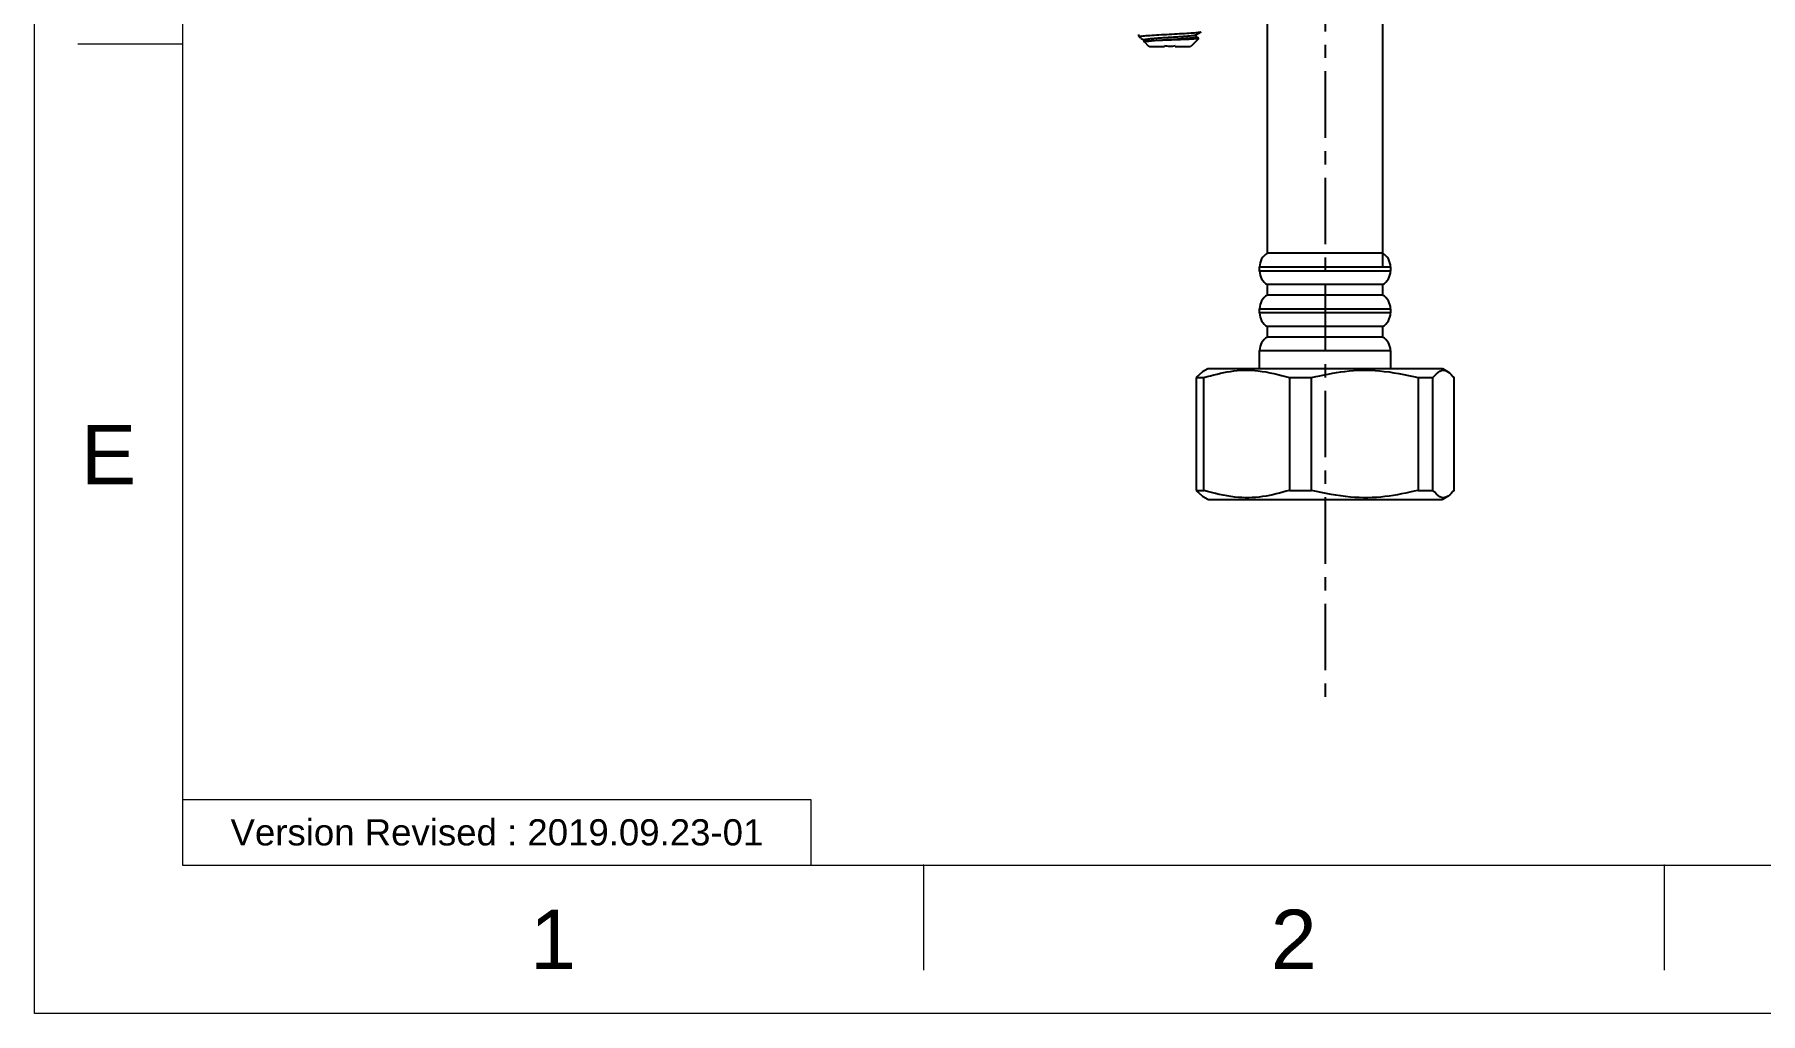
# Model space of a CAD drawing. Header units: millimetres. Extents: x 1991 to 2585, y -1131 to -711.
# Drawn here: x 1990.6 to 2155.4, y -1131.4 to -1038 of the extents above; entities that cross this region are included whole.
import ezdxf

# ---------------------------------------------------------------- set-up
doc = ezdxf.new("R2010")
doc.units = ezdxf.units.MM
doc.header["$LTSCALE"] = 0.1
doc.linetypes.add('CENTERX2', pattern=[101.6, 63.5, -12.7, 12.7, -12.7])
doc.layers.get('0').update_dxf_attribs({"lineweight": 13})
doc.layers.add('CENTER', color=1, linetype='CENTERX2')
doc.layers.add('TEXT', color=2, linetype='Continuous')
doc.layers.add('DIM', color=3, linetype='Continuous', lineweight=9)
doc.layers.add('FORM', color=7, linetype='Continuous', lineweight=13)
doc.styles.get("Standard").update_dxf_attribs({"font": 'arial.ttf'})

msp = doc.modelspace()

# ---------------------------------------------------------------- linework, layer by layer
for p, q in [((2004.744, -725.536), (2004.744, -1117.253)), ((2004.744, -1038.909), (1994.744, -1038.909)), ((2004.744, -1117.253), (2570.4, -1117.253)), ((2075.451, -1117.253), (2075.451, -1127.253)), ((2146.158, -1117.253), (2146.158, -1127.253))]:
    msp.add_line(p, q)
at = {"color": 7, "linetype": 'Continuous', "lineweight": 25}
for p, q in [((2108.291, -1058.852), (2108.291, -1004.903)), ((2119.291, -1004.903), (2119.291, -1060.151)), ((2101.456, -1038.017), (2101.972, -1037.718)), ((2095.981, -1037.996), (2095.981, -1038.134)), ((2095.981, -1038.134), (2096.174, -1038.327)), ((2095.981, -1038.134), (2096.294, -1038.134)), ((2096.231, -1038.36), (2096.482, -1038.506)), ((2096.481, -1038.634), (2096.975, -1039.128)), ((2096.482, -1038.495), (2096.482, -1038.709)), ((2097.044, -1039.134), (2098.474, -1039.134)), ((2099.474, -1039.134), (2100.917, -1039.134)), ((2101.751, -1038.364), (2100.975, -1039.14)), ((2101.479, -1038.208), (2101.479, -1038.004)), ((2101.726, -1038.342), (2101.479, -1038.198)), ((2101.72, -1038.353), (2101.751, -1038.364)), ((2119.291, -1058.852), (2108.291, -1058.852)), ((2107.541, -1060.553), (2107.541, -1060.151)), ((2120.041, -1060.151), (2120.041, -1060.553)), ((2108.291, -1062.852), (2108.291, -1061.852)), ((2119.291, -1061.852), (2108.291, -1061.852)), ((2119.291, -1061.852), (2119.291, -1062.852)), ((2107.541, -1064.553), (2107.541, -1064.151)), ((2107.541, -1064.553), (2107.541, -1064.151)), ((2119.291, -1062.852), (2108.291, -1062.852)), ((2120.041, -1064.151), (2120.041, -1064.553)), ((2120.041, -1064.151), (2120.041, -1064.553)), ((2108.291, -1066.852), (2108.291, -1065.852)), ((2119.291, -1065.852), (2108.291, -1065.852)), ((2108.291, -1066.852), (2108.291, -1065.852)), ((2119.291, -1065.852), (2108.291, -1065.852)), ((2119.291, -1065.852), (2119.291, -1066.852)), ((2119.291, -1065.852), (2119.291, -1066.852)), ((2119.291, -1066.852), (2108.291, -1066.852)), ((2119.291, -1066.852), (2108.291, -1066.852)), ((2107.541, -1069.852), (2107.541, -1068.151)), ((2107.541, -1069.852), (2107.541, -1068.151)), ((2120.041, -1068.151), (2120.041, -1069.852)), ((2120.041, -1068.151), (2120.041, -1069.852)), ((2102.092, -1070.162), (2101.493, -1070.718)), ((2102.092, -1070.162), (2101.493, -1070.718)), ((2101.493, -1070.718), (2102.211, -1070.718)), ((2101.493, -1070.718), (2101.493, -1081.486)), ((2101.493, -1070.718), (2102.211, -1070.718)), ((2101.493, -1070.718), (2101.493, -1081.486)), ((2102.089, -1070.142), (2102.591, -1069.852)), ((2102.089, -1070.142), (2102.591, -1069.852)), ((2102.211, -1081.486), (2102.211, -1070.718)), ((2102.211, -1081.486), (2102.211, -1070.718)), ((2102.591, -1069.852), (2111.721, -1069.852)), ((2102.591, -1069.852), (2111.721, -1069.852)), ((2110.387, -1070.718), (2112.516, -1070.718)), ((2110.387, -1070.718), (2110.387, -1081.486)), ((2110.387, -1070.718), (2112.516, -1070.718)), ((2110.387, -1070.718), (2110.387, -1081.486)), ((2111.721, -1069.852), (2124.991, -1069.852)), ((2111.721, -1069.852), (2124.991, -1069.852)), ((2112.516, -1081.486), (2112.516, -1070.718)), ((2112.516, -1081.486), (2112.516, -1070.718)), ((2122.685, -1070.718), (2124.097, -1070.718)), ((2122.685, -1070.718), (2122.685, -1081.486)), ((2124.097, -1081.486), (2124.097, -1070.718)), ((2124.991, -1069.852), (2125.493, -1070.142)), ((2126.089, -1070.718), (2126.089, -1081.486)), ((2101.493, -1081.486), (2102.211, -1081.486)), ((2101.493, -1081.486), (2102.092, -1082.043)), ((2101.493, -1081.486), (2102.211, -1081.486)), ((2101.493, -1081.486), (2102.092, -1082.043)), ((2102.591, -1082.352), (2102.089, -1082.063)), ((2102.591, -1082.352), (2102.089, -1082.063)), ((2102.591, -1082.352), (2111.721, -1082.352)), ((2102.591, -1082.352), (2111.721, -1082.352)), ((2110.387, -1081.486), (2112.516, -1081.486)), ((2110.387, -1081.486), (2112.516, -1081.486)), ((2111.721, -1082.352), (2124.991, -1082.352)), ((2111.721, -1082.352), (2124.991, -1082.352)), ((2122.685, -1081.486), (2124.097, -1081.486)), ((2125.493, -1082.063), (2124.991, -1082.352))]:
    msp.add_line(p, q, dxfattribs=at)
at = {"color": 8, "linetype": 'Continuous', "lineweight": 25}
for p, q in [((2107.541, -1060.151), (2120.041, -1060.151)), ((2112.636, -1060.553), (2107.541, -1060.553)), ((2120.041, -1060.553), (2112.636, -1060.553)), ((2107.541, -1064.151), (2120.041, -1064.151)), ((2107.541, -1064.151), (2120.041, -1064.151)), ((2112.636, -1064.553), (2107.541, -1064.553)), ((2112.636, -1064.553), (2107.541, -1064.553)), ((2120.041, -1064.553), (2112.636, -1064.553)), ((2120.041, -1064.553), (2112.636, -1064.553)), ((2107.541, -1068.151), (2120.041, -1068.151)), ((2107.541, -1068.151), (2120.041, -1068.151))]:
    msp.add_line(p, q, dxfattribs=at)
at = {"color": 7, "linetype": 'Continuous', "lineweight": 25}
for centre, start, end in [((2109.041, -1060.151), 120, 180), ((2118.541, -1060.151), 0, 60), ((2109.041, -1060.553), 180, 240), ((2118.541, -1060.553), 300, 0), ((2109.041, -1064.151), 120, 180), ((2118.541, -1064.151), 0, 60), ((2109.041, -1064.553), 180, 240), ((2109.041, -1064.553), 180, 240), ((2118.541, -1064.553), 300, 0), ((2118.541, -1064.553), 300, 0), ((2109.041, -1068.151), 120, 180), ((2109.041, -1068.151), 120, 180), ((2118.541, -1068.151), 0, 60), ((2118.541, -1068.151), 0, 60)]:
    msp.add_arc(centre, 1.5, start, end, dxfattribs=at)
for points, knots in [([(2096.294, -1038.134), (2096.472, -1038.116), (2096.829, -1038.081), (2097.683, -1038.027), (2098.661, -1037.974), (2099.679, -1037.921), (2100.62, -1037.867), (2101.372, -1037.814), (2101.882, -1037.761), (2101.948, -1037.725), (2101.981, -1037.707)], [0, 0, 0, 0, 0.125, 0.25, 0.375, 0.5, 0.625, 0.75, 0.875, 1, 1, 1, 1]), ([(2096.294, -1038.134), (2096.199, -1038.175), (2096.069, -1038.232), (2096.166, -1038.292), (2096.192, -1038.309)], [0, 0, 0, 0, 0.7230404, 1, 1, 1, 1]), ([(2096.742, -1038.634), (2096.666, -1038.634), (2096.515, -1038.634), (2096.492, -1038.634), (2096.481, -1038.634)], [0, 0, 0, 0, 0.5000002, 1, 1, 1, 1]), ([(2096.489, -1038.496), (2096.493, -1038.487), (2096.503, -1038.467), (2096.644, -1038.436), (2096.879, -1038.403), (2097.208, -1038.37), (2097.616, -1038.337), (2098.08, -1038.304), (2098.582, -1038.271), (2099.101, -1038.238), (2099.615, -1038.205), (2100.102, -1038.172), (2100.542, -1038.139), (2100.918, -1038.106), (2101.202, -1038.073), (2101.389, -1038.043), (2101.432, -1038.023), (2101.451, -1038.015)], [0, 0, 0, 0, 0.05687214, 0.12547087, 0.19396665, 0.26226794, 0.33068015, 0.39926894, 0.46779758, 0.53612285, 0.60450439, 0.67307769, 0.74162815, 0.80997336, 0.87831842, 0.94686887, 1, 1, 1, 1]), ([(2101.751, -1038.364), (2101.71, -1038.375), (2101.628, -1038.397), (2101.137, -1038.431), (2100.441, -1038.465), (2099.596, -1038.499), (2098.705, -1038.532), (2097.872, -1038.566), (2097.164, -1038.6), (2096.882, -1038.623), (2096.742, -1038.634)], [0, 0, 0, 0, 0.1305969, 0.2595946, 0.386993, 0.5127924, 0.6369928, 0.7595941, 0.8805965, 1, 1, 1, 1]), ([(2096.744, -1038.634), (2096.889, -1038.617), (2097.18, -1038.581), (2097.885, -1038.529), (2098.684, -1038.476), (2099.524, -1038.423), (2100.298, -1038.371), (2100.946, -1038.318), (2101.338, -1038.265), (2101.515, -1038.228), (2101.471, -1038.209), (2101.467, -1038.207)], [0, 0, 0, 0, 0.1233072, 0.2468535, 0.3705107, 0.4937637, 0.6174899, 0.740907, 0.8643281, 0.9880528, 1, 1, 1, 1]), ([(2096.975, -1039.128), (2096.975, -1039.125), (2096.975, -1039.119), (2096.977, -1039.085), (2096.978, -1039.07)], [0, 0, 0, 0, 0.5541077, 1, 1, 1, 1]), ([(2096.978, -1039.07), (2096.99, -1039.082), (2097.012, -1039.104), (2097.034, -1039.125), (2097.044, -1039.134)], [0, 0, 0, 0, 0.5613718, 1, 1, 1, 1]), ([(2098.474, -1039.134), (2098.475, -1039.123), (2098.476, -1039.102), (2098.477, -1039.081), (2098.477, -1039.072)], [0, 0, 0, 0, 0.5586281, 1, 1, 1, 1]), ([(2099.471, -1039.075), (2099.306, -1039.105), (2098.974, -1039.165), (2098.643, -1039.103), (2098.477, -1039.072)], [0, 0, 0, 0, 0.4996468, 1, 1, 1, 1]), ([(2099.471, -1039.075), (2099.472, -1039.086), (2099.473, -1039.106), (2099.474, -1039.125), (2099.474, -1039.134)], [0, 0, 0, 0, 0.561267, 1, 1, 1, 1]), ([(2100.917, -1039.134), (2100.927, -1039.124), (2100.945, -1039.107), (2100.963, -1039.09), (2100.971, -1039.082)], [0, 0, 0, 0, 0.55888647, 1, 1, 1, 1]), ([(2100.975, -1039.14), (2100.974, -1039.137), (2100.974, -1039.131), (2100.972, -1039.097), (2100.971, -1039.082)], [0, 0, 0, 0, 0.5540172, 1, 1, 1, 1]), ([(2102.211, -1070.718), (2103.056, -1070.486), (2104.767, -1070.017), (2107.543, -1069.959), (2109.399, -1070.455), (2110.387, -1070.718)], [0, 0, 0, 0, 0.3133953, 0.6342706, 1, 1, 1, 1]), ([(2102.211, -1070.718), (2103.056, -1070.486), (2104.767, -1070.017), (2107.543, -1069.959), (2109.399, -1070.455), (2110.387, -1070.718)], [0, 0, 0, 0, 0.3133953, 0.6342706, 1, 1, 1, 1]), ([(2112.516, -1070.718), (2113.568, -1070.486), (2115.695, -1070.017), (2119.148, -1069.959), (2121.456, -1070.455), (2122.685, -1070.718)], [0, 0, 0, 0, 0.31339542, 0.63427074, 1, 1, 1, 1]), ([(2112.516, -1070.718), (2113.568, -1070.486), (2115.695, -1070.017), (2119.148, -1069.959), (2121.456, -1070.455), (2122.685, -1070.718)], [0, 0, 0, 0, 0.31339542, 0.63427074, 1, 1, 1, 1]), ([(2124.097, -1070.718), (2124.314, -1070.474), (2124.733, -1070.002), (2125.378, -1069.994), (2125.823, -1070.374), (2126.059, -1070.68), (2126.089, -1070.718)], [0, 0, 0, 0, 0.3297642, 0.6379537, 0.9544506, 1, 1, 1, 1]), ([(2110.387, -1081.486), (2109.542, -1081.718), (2107.831, -1082.188), (2105.055, -1082.245), (2103.199, -1081.75), (2102.211, -1081.486)], [0, 0, 0, 0, 0.3133954, 0.6342708, 1, 1, 1, 1]), ([(2110.387, -1081.486), (2109.542, -1081.718), (2107.831, -1082.188), (2105.055, -1082.245), (2103.199, -1081.75), (2102.211, -1081.486)], [0, 0, 0, 0, 0.3133954, 0.6342708, 1, 1, 1, 1]), ([(2122.685, -1081.486), (2121.634, -1081.718), (2119.506, -1082.188), (2116.054, -1082.245), (2113.746, -1081.75), (2112.516, -1081.486)], [0, 0, 0, 0, 0.31339553, 0.63427081, 1, 1, 1, 1]), ([(2122.685, -1081.486), (2121.634, -1081.718), (2119.506, -1082.188), (2116.054, -1082.245), (2113.746, -1081.75), (2112.516, -1081.486)], [0, 0, 0, 0, 0.31339553, 0.63427081, 1, 1, 1, 1]), ([(2126.089, -1081.486), (2126.059, -1081.525), (2125.828, -1081.824), (2125.383, -1082.207), (2124.739, -1082.208), (2124.314, -1081.73), (2124.097, -1081.486)], [0, 0, 0, 0, 0.0455499, 0.3541152, 0.670234, 1, 1, 1, 1])]:
    msp.add_open_spline(points, degree=3, knots=knots, dxfattribs=at)
for p in [(2075.451, -1117.253), (2146.158, -1117.253)]:
    msp.add_point(p)
at = {"layer": 'CENTER'}
msp.add_line((2113.791, -929.738), (2113.791, -1101.729), dxfattribs=at)
at = {"layer": 'DIM', "color": 7}
msp.add_lwpolyline([(1990.602, -711.394), (2584.542, -711.394), (2584.542, -1131.394), (1990.602, -1131.394)], close=True, dxfattribs=at)
at = {"layer": 'FORM'}
msp.add_lwpolyline([(2004.744, -1117.253), (2064.744, -1117.253), (2064.744, -1111.003), (2004.744, -1111.003)], close=True, dxfattribs=at)

# ---------------------------------------------------------------- texts
at = {"char_height": 5.657, "attachment_point": 5}
for s, width, insert in [('E', 10, (1997.673, -1078.081)), ('1', 50, (2040.097, -1124.324)), ('2', 50, (2110.804, -1124.324))]:
    msp.add_mtext_dynamic_manual_height_columns(s, width=width, gutter_width=12.5, heights=[0], dxfattribs=dict(at, insert=insert))
at = {"layer": 'TEXT', "insert": (2034.744, -1114.128), "char_height": 2.5, "attachment_point": 5}
msp.add_mtext_dynamic_manual_height_columns('Version Revised : 2019.09.23-01', width=60, gutter_width=12.5, heights=[0], dxfattribs=at)

doc.saveas('drawing.dxf')
